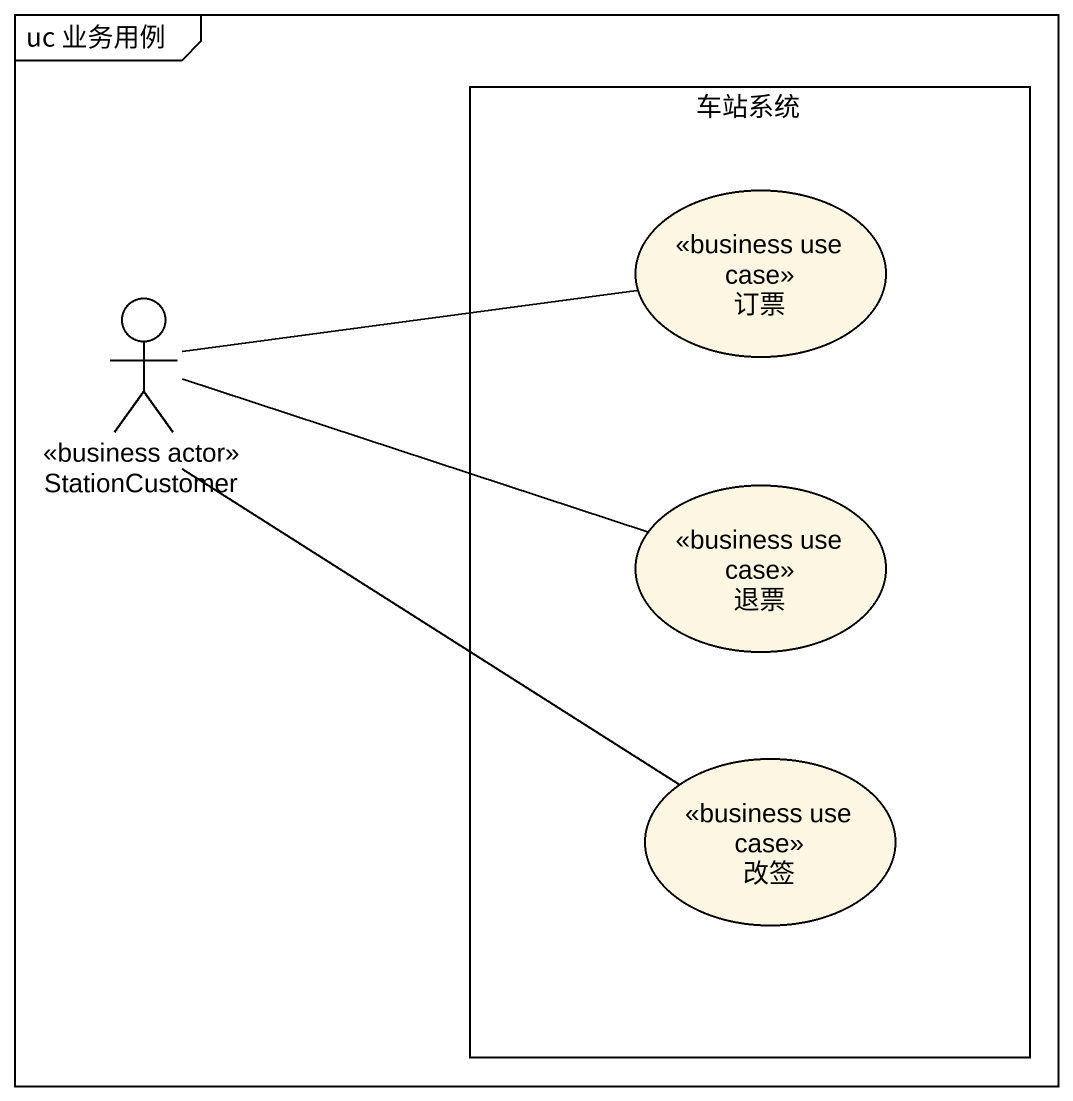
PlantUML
@startuml
mainframe uc 业务用例
rectangle 车站系统 {
  usecase 订票 <<business use case>>
  usecase 退票 <<business use case>>
  usecase 改签 <<business use case>>
}
actor StationCustomer <<business actor>>
StationCustomer -right- 订票
StationCustomer -right- 退票
StationCustomer -- 改签
@enduml
